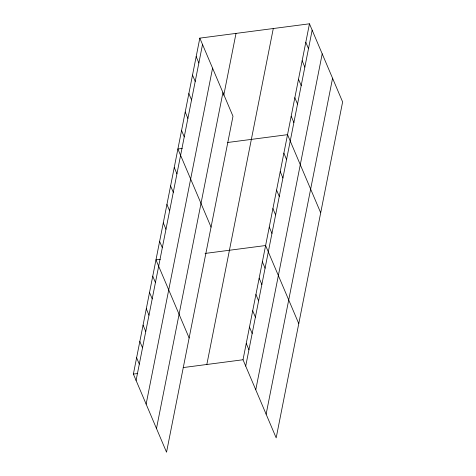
<?xml version="1.0" encoding="UTF-8"?>
<svg xmlns="http://www.w3.org/2000/svg" width="476" height="476" viewBox="0 0 476 476"><rect width="100%" height="100%" fill="white"/><g stroke="black" fill="none" stroke-linecap="round" stroke-linejoin="round"><path stroke-width="0.71" d="M199.825 38.128L232.984 116.245L166.54 452.2L133.381 374.082L199.825 38.128L309.459 23.8L342.619 101.918L276.175 437.872L243.016 359.755L309.459 23.8M136.076 380.437L202.52 44.482M146.132 404.118L212.576 68.163M156.485 428.519L222.929 92.564M223.774 95.23L236.007 33.403M206.84 364.485L273.284 28.53M245.711 366.109L312.155 30.155M255.767 389.79L322.21 53.836M266.126 414.185L332.569 78.237M182.243 148.429L177.899 148.994L211.058 227.111M227.701 142.485L287.534 134.666L320.693 212.784M160.311 259.289L155.973 259.86L189.133 337.978M205.055 253.446L265.608 245.527L298.767 323.644M133.381 374.082L137.725 373.517M183.183 367.573L243.016 359.755M305.806 42.275L308.502 48.629M302.153 60.755L304.848 67.11M298.5 79.23L301.195 85.585M294.84 97.711L297.542 104.066M291.187 116.186L293.882 122.54M283.88 153.141L286.576 159.496M280.227 171.622L282.923 177.97M276.574 190.097L279.269 196.451M272.915 208.577L275.616 214.926M269.261 227.052L271.957 233.407M196.171 56.608L198.867 62.963M192.518 75.083L195.214 81.438M262.383 261.848L265.078 268.202M188.859 93.564L191.56 99.918M259.152 278.162L261.848 284.517M185.206 112.038L187.901 118.393M255.927 294.483L258.623 300.838M181.552 130.519L184.248 136.868M252.696 310.798L255.398 317.153M249.472 327.119L252.167 333.474M174.246 167.475L176.941 173.823M246.247 343.434L248.942 349.789M170.586 185.949L173.288 192.304M166.933 204.424L169.635 210.779M163.28 222.905L165.975 229.259M159.627 241.38L162.322 247.734M152.742 276.175L155.444 282.53M149.518 292.496L152.213 298.851M146.293 308.811L148.988 315.166M143.062 325.132L145.757 331.48M139.837 341.447L142.532 347.801M136.606 357.768L139.307 364.116"/></g></svg>
